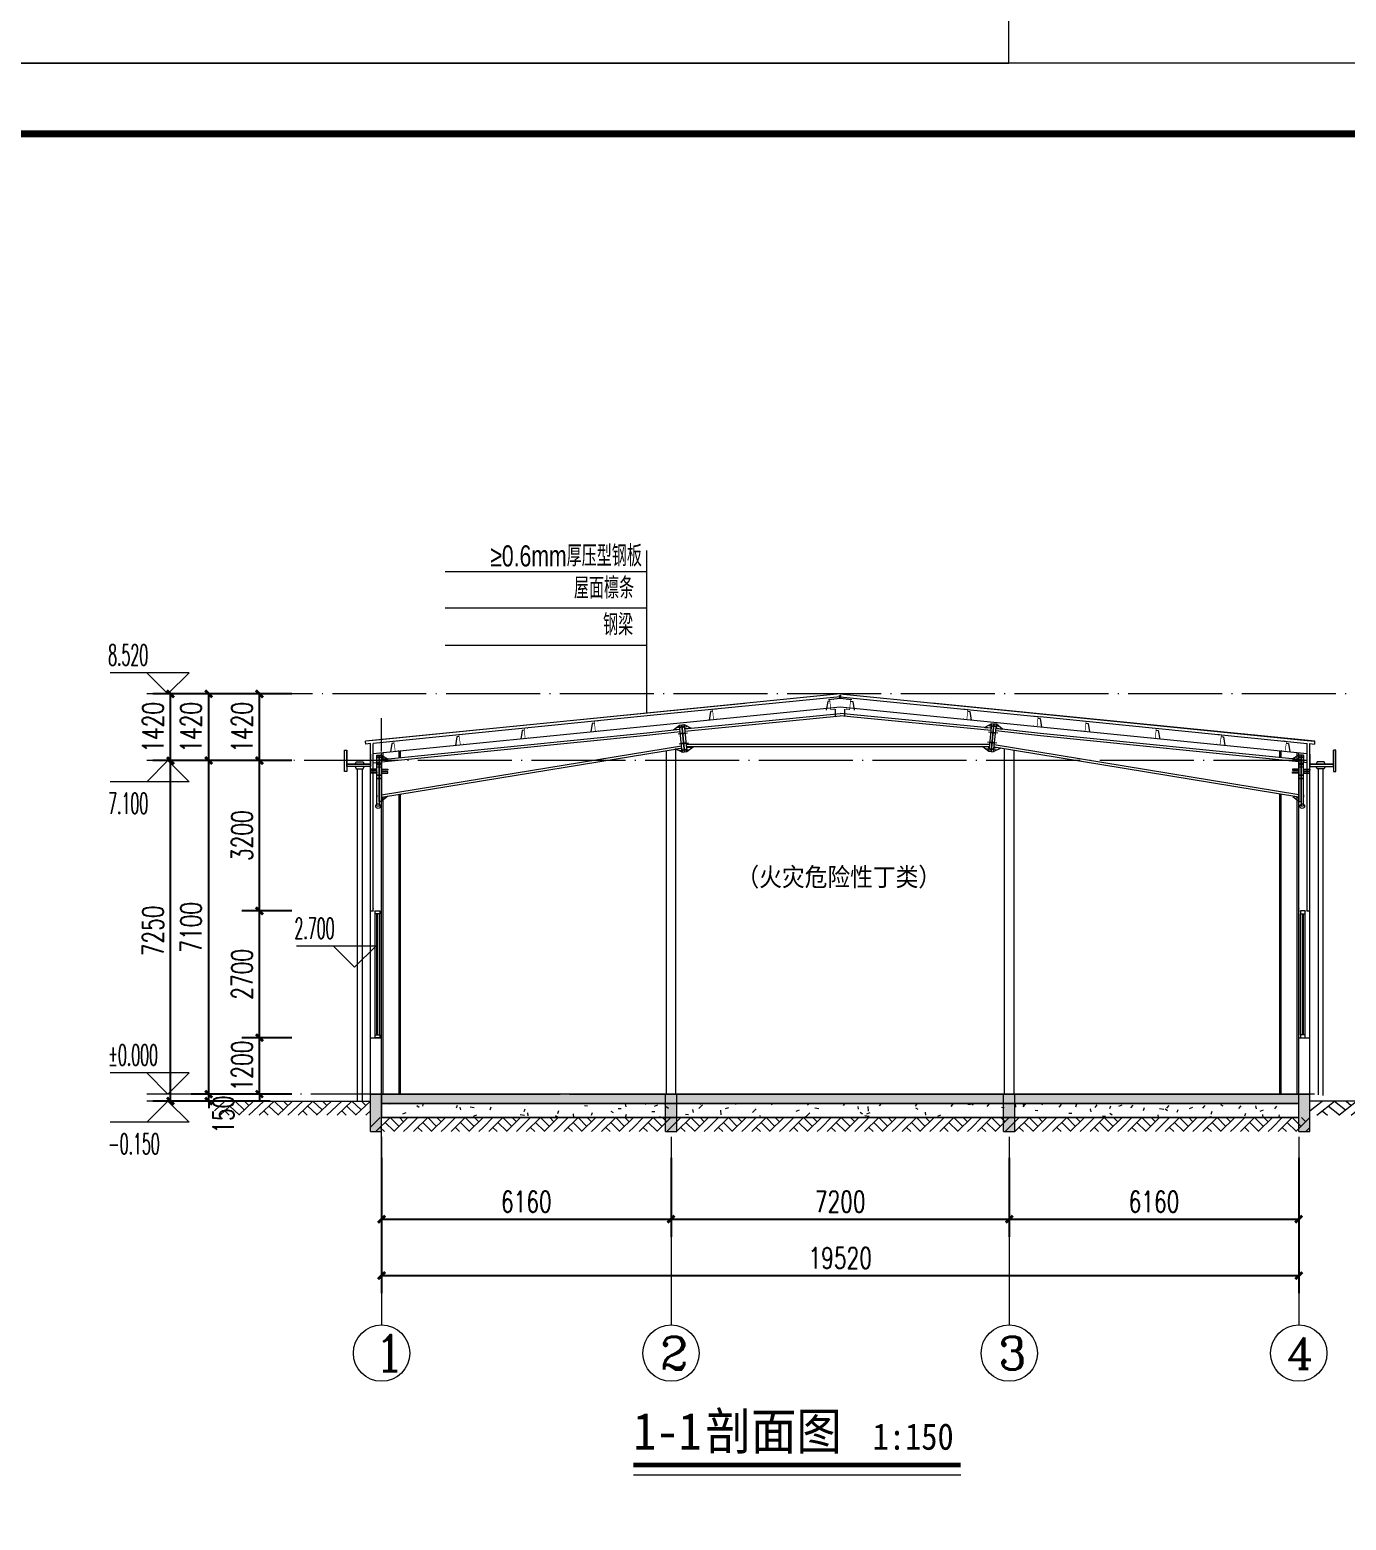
# Model space of a CAD drawing. Header units: inches. Extents: x -3733042 to -3643265, y 623859 to 997713.
# Drawn here: x -3690204 to -3662186, y 669694 to 701425 of the extents above; entities that cross this region are included whole.
import ezdxf

# ---------------------------------------------------------------- set-up
doc = ezdxf.new("R2010")
doc.units = ezdxf.units.IN
doc.header["$LTSCALE"] = 1000
doc.header["$MEASUREMENT"] = 0
doc.linetypes.add('DOTE', pattern=[2.42, 2, -0.2, 0.02, -0.2])
doc.layers.get('0').update_dxf_attribs({"lineweight": 18})
for name, color, linetype, lineweight in [('114', 2, 'Continuous', 18), ('14', 2, 'Continuous', 18), ('AXIS', 30, 'Continuous', 18), ('AXIS_TEXT', 7, 'Continuous', 18), ('DIM_ELEV', 3, 'Continuous', 18), ('DIM_SYMB', 3, 'Continuous', 18), ('DOTE', 14, 'DOTE', 18), ('PUB_DIM', 3, 'Continuous', 18), ('PUB_HATCH', 8, 'Continuous', 18), ('PUB_TEXT', 7, 'Continuous', 18), ('PUB_TITLE', 153, 'Continuous', 18), ('SURFACE', 255, 'Continuous', 18), ('WALL', 6, 'Continuous', 18), ('WINDOW', 4, 'Continuous', 18), ('地漏雨水管', 41, 'Continuous', 18), ('填充', 8, 'Continuous', 18), ('墙线__粗线', 7, 'Continuous', 18), ('柱子', 3, 'Continuous', 18)]:
    doc.layers.add(name, color=color, linetype=linetype, lineweight=lineweight)
doc.styles.add('_TCH_AXIS', font='complex.shx', dxfattribs={"bigfont": 'gbcbig.shx'})
doc.styles.add('_TCH_DIM', font='simplex.shx', dxfattribs={"width": 0.7, "bigfont": 'gbcbig.shx'})
doc.styles.add('_TCH_DIM_T3', font='simplex.shx', dxfattribs={"width": 0.705882, "bigfont": 'gbcbig.shx'})
doc.styles.add('COMPLEX', font='complex.shx')
doc.styles.add('HT', font='simhei.ttf', dxfattribs={"width": 0.9})
doc.styles.add('HZTXT', font='smsim.shx', dxfattribs={"width": 0.75, "bigfont": 'smfs.shx'})
doc.dimstyles.new('_TCH_ARCH&&150', dxfattribs={"dimtxt": 446.25, "dimasz": 150, "dimexe": 375, "dimexo": 450, "dimgap": 150, "dimtad": 1, "dimdec": 0, "dimzin": 0, "dimdsep": 46, "dimtxsty": '_TCH_DIM_T3', "dimblk": 'ARCHTICK', "dimcen": 0.09, "dimdle": 300, "dimclrt": 7, "dimazin": 2, "dimtfac": 1, "dimtdec": 0, "dimtix": 1, "dimtmove": 2, "dimatfit": 3, "dimfxl": 1, "dimtolj": 1, "dimarcsym": 0})

# ---------------------------------------------------------------- blocks, each defined once
blk = doc.blocks.new('_ArchTick_2')
at = {"color": 0, "linetype": 'ByBlock'}
blk.add_lwpolyline([(-0.5, -0.5, 0.4, 0.4, 0), (0.5, 0.5, 0.4, 0.4, 0)], format="xyseb", dxfattribs=at)
blk = doc.blocks.new('*X236')
at = {"layer": 'AXIS', "color": 0, "lineweight": -2, "transparency": 16777216}
for p, q in [((-3682716, 677408), (-3682716, 675726)), ((-3676556, 677408), (-3676556, 675726)), ((-3682716, 676101), (-3676556, 676101))]:
    blk.add_line(p, q, dxfattribs=at)
at = {"layer": 'AXIS', "color": 0, "lineweight": -2, "transparency": 16777216, "xscale": 150, "yscale": 150, "zscale": 150, "rotation": 180}
blk.add_blockref('_ArchTick_2', (-3682716, 676101), dxfattribs=at)
at = {"layer": 'AXIS', "color": 0, "lineweight": -2, "transparency": 16777216, "xscale": 150, "yscale": 150, "zscale": 150}
blk.add_blockref('_ArchTick_2', (-3676556, 676101), dxfattribs=at)
at = {"layer": 'AXIS', "color": 7, "transparency": 16777216, "insert": (-3679636, 676474), "char_height": 446.2, "width": 1530, "attachment_point": 5, "style": '_TCH_DIM_T3'}
blk.add_mtext('6160', dxfattribs=at)
blk = doc.blocks.new('_ARCHTICK')
at = {"color": 0, "linetype": 'ByBlock', "const_width": 0.4}
blk.add_lwpolyline([(-0.5, -0.5), (0.5, 0.5)], dxfattribs=at)
blk = doc.blocks.new('*X237')
at = {"layer": 'AXIS', "color": 0, "lineweight": -2, "transparency": 16777216}
for p, q in [((-3676556, 677408), (-3676556, 675726)), ((-3669356, 677408), (-3669356, 675726)), ((-3676556, 676101), (-3669356, 676101))]:
    blk.add_line(p, q, dxfattribs=at)
at = {"layer": 'AXIS', "color": 0, "lineweight": -2, "transparency": 16777216, "xscale": 150, "yscale": 150, "zscale": 150, "rotation": 180}
blk.add_blockref('_ArchTick_2', (-3676556, 676101), dxfattribs=at)
at = {"layer": 'AXIS', "color": 0, "lineweight": -2, "transparency": 16777216, "xscale": 150, "yscale": 150, "zscale": 150}
blk.add_blockref('_ArchTick_2', (-3669356, 676101), dxfattribs=at)
at = {"layer": 'AXIS', "color": 7, "transparency": 16777216, "insert": (-3672956, 676474), "char_height": 446.2, "width": 1665, "attachment_point": 5, "style": '_TCH_DIM_T3'}
blk.add_mtext('7200', dxfattribs=at)
blk = doc.blocks.new('*X238')
at = {"layer": 'AXIS', "color": 0, "lineweight": -2, "transparency": 16777216}
for p, q in [((-3669356, 677408), (-3669356, 675726)), ((-3663196, 677408), (-3663196, 675726)), ((-3669356, 676101), (-3663196, 676101))]:
    blk.add_line(p, q, dxfattribs=at)
at = {"layer": 'AXIS', "color": 0, "lineweight": -2, "transparency": 16777216, "xscale": 150, "yscale": 150, "zscale": 150, "rotation": 180}
blk.add_blockref('_ArchTick_2', (-3669356, 676101), dxfattribs=at)
at = {"layer": 'AXIS', "color": 0, "lineweight": -2, "transparency": 16777216, "xscale": 150, "yscale": 150, "zscale": 150}
blk.add_blockref('_ArchTick_2', (-3663196, 676101), dxfattribs=at)
at = {"layer": 'AXIS', "color": 7, "transparency": 16777216, "insert": (-3666276, 676474), "char_height": 446.2, "width": 1530, "attachment_point": 5, "style": '_TCH_DIM_T3'}
blk.add_mtext('6160', dxfattribs=at)
blk = doc.blocks.new('*X239')
at = {"layer": 'AXIS', "color": 0, "lineweight": -2, "transparency": 16777216}
for p, q in [((-3682716, 677408), (-3682716, 674526)), ((-3663196, 677408), (-3663196, 674526)), ((-3682716, 674901), (-3663196, 674901))]:
    blk.add_line(p, q, dxfattribs=at)
at = {"layer": 'AXIS', "color": 0, "lineweight": -2, "transparency": 16777216, "xscale": 150, "yscale": 150, "zscale": 150, "rotation": 180}
blk.add_blockref('_ArchTick_2', (-3682716, 674901), dxfattribs=at)
at = {"layer": 'AXIS', "color": 0, "lineweight": -2, "transparency": 16777216, "xscale": 150, "yscale": 150, "zscale": 150}
blk.add_blockref('_ArchTick_2', (-3663196, 674901), dxfattribs=at)
at = {"layer": 'AXIS', "color": 7, "transparency": 16777216, "insert": (-3672956, 675274), "char_height": 446.2, "width": 1935, "attachment_point": 5, "style": '_TCH_DIM_T3'}
blk.add_mtext('19520', dxfattribs=at)
blk = doc.blocks.new('*X240')
at = {"layer": 'PUB_DIM', "color": 0, "lineweight": -2, "transparency": 16777216}
for p, q in [((-3685317, 679966), (-3685317, 680116)), ((-3684626, 679966), (-3685692, 679966)), ((-3685317, 678766), (-3685317, 679966)), ((-3684626, 678766), (-3685692, 678766)), ((-3685317, 678766), (-3685317, 678616))]:
    blk.add_line(p, q, dxfattribs=at)
at = {"layer": 'PUB_DIM', "color": 0, "lineweight": -2, "transparency": 16777216, "xscale": 150, "yscale": 150, "zscale": 150}
for p, rotation in [((-3685317, 679966), 270), ((-3685317, 678766), 90)]:
    blk.add_blockref('_ArchTick_2', p, dxfattribs=dict(at, rotation=rotation))
at = {"layer": 'PUB_DIM', "color": 7, "transparency": 16777216, "insert": (-3685690, 679366), "char_height": 446.2, "width": 1530, "attachment_point": 5, "rotation": 90, "style": '_TCH_DIM_T3'}
blk.add_mtext('1200', dxfattribs=at)
blk = doc.blocks.new('*X241')
at = {"layer": 'PUB_DIM', "color": 0, "lineweight": -2, "transparency": 16777216}
for p, q in [((-3684626, 682666), (-3685692, 682666)), ((-3685317, 679966), (-3685317, 682666)), ((-3684626, 679966), (-3685692, 679966))]:
    blk.add_line(p, q, dxfattribs=at)
at = {"layer": 'PUB_DIM', "color": 0, "lineweight": -2, "transparency": 16777216, "xscale": 150, "yscale": 150, "zscale": 150}
for p, rotation in [((-3685317, 682666), 90), ((-3685317, 679966), 270)]:
    blk.add_blockref('_ArchTick_2', p, dxfattribs=dict(at, rotation=rotation))
at = {"layer": 'PUB_DIM', "color": 7, "transparency": 16777216, "insert": (-3685690, 681316), "char_height": 446.2, "width": 1665, "attachment_point": 5, "rotation": 90, "style": '_TCH_DIM_T3'}
blk.add_mtext('2700', dxfattribs=at)
blk = doc.blocks.new('*X242')
at = {"layer": 'PUB_DIM', "color": 0, "lineweight": -2, "transparency": 16777216}
for p, q in [((-3684626, 685866), (-3685692, 685866)), ((-3685317, 682666), (-3685317, 685866)), ((-3684626, 682666), (-3685692, 682666))]:
    blk.add_line(p, q, dxfattribs=at)
at = {"layer": 'PUB_DIM', "color": 0, "lineweight": -2, "transparency": 16777216, "xscale": 150, "yscale": 150, "zscale": 150}
for p, rotation in [((-3685317, 685866), 90), ((-3685317, 682666), 270)]:
    blk.add_blockref('_ArchTick_2', p, dxfattribs=dict(at, rotation=rotation))
at = {"layer": 'PUB_DIM', "color": 7, "transparency": 16777216, "insert": (-3685690, 684266), "char_height": 446.2, "width": 1620, "attachment_point": 5, "rotation": 90, "style": '_TCH_DIM_T3'}
blk.add_mtext('3200', dxfattribs=at)
blk = doc.blocks.new('*X243')
at = {"layer": 'PUB_DIM', "color": 0, "lineweight": -2, "transparency": 16777216}
for p, q in [((-3684626, 687286), (-3685692, 687286)), ((-3685317, 685866), (-3685317, 687286)), ((-3684626, 685866), (-3685692, 685866))]:
    blk.add_line(p, q, dxfattribs=at)
at = {"layer": 'PUB_DIM', "color": 0, "lineweight": -2, "transparency": 16777216, "xscale": 150, "yscale": 150, "zscale": 150}
for p, rotation in [((-3685317, 687286), 90), ((-3685317, 685866), 270)]:
    blk.add_blockref('_ArchTick_2', p, dxfattribs=dict(at, rotation=rotation))
at = {"layer": 'PUB_DIM', "color": 7, "transparency": 16777216, "insert": (-3685690, 686576), "char_height": 446.2, "width": 1530, "attachment_point": 5, "rotation": 90, "style": '_TCH_DIM_T3'}
blk.add_mtext('1420', dxfattribs=at)
blk = doc.blocks.new('*X244')
at = {"layer": 'PUB_DIM', "color": 0, "lineweight": -2, "transparency": 16777216}
for p, q in [((-3685089, 678766), (-3686772, 678766)), ((-3686397, 678766), (-3686397, 678916)), ((-3686397, 678616), (-3686397, 678766)), ((-3685089, 678616), (-3686772, 678616)), ((-3686397, 678616), (-3686397, 678466))]:
    blk.add_line(p, q, dxfattribs=at)
at = {"layer": 'PUB_DIM', "color": 0, "lineweight": -2, "transparency": 16777216, "xscale": 150, "yscale": 150, "zscale": 150}
for p, rotation in [((-3686397, 678766), 270), ((-3686397, 678616), 90)]:
    blk.add_blockref('_ArchTick_2', p, dxfattribs=dict(at, rotation=rotation))
at = {"layer": 'PUB_DIM', "color": 7, "transparency": 16777216, "insert": (-3686086, 678327), "char_height": 446.2, "width": 1035, "attachment_point": 5, "rotation": 90, "style": '_TCH_DIM_T3'}
blk.add_mtext('150', dxfattribs=at)
blk = doc.blocks.new('*X245')
at = {"layer": 'PUB_DIM', "color": 0, "lineweight": -2, "transparency": 16777216}
for p, q in [((-3685089, 685866), (-3686772, 685866)), ((-3686397, 678766), (-3686397, 685866)), ((-3685089, 678766), (-3686772, 678766))]:
    blk.add_line(p, q, dxfattribs=at)
at = {"layer": 'PUB_DIM', "color": 0, "lineweight": -2, "transparency": 16777216, "xscale": 150, "yscale": 150, "zscale": 150}
for p, rotation in [((-3686397, 685866), 90), ((-3686397, 678766), 270)]:
    blk.add_blockref('_ArchTick_2', p, dxfattribs=dict(at, rotation=rotation))
at = {"layer": 'PUB_DIM', "color": 7, "transparency": 16777216, "insert": (-3686770, 682316), "char_height": 446.2, "width": 1530, "attachment_point": 5, "rotation": 90, "style": '_TCH_DIM_T3'}
blk.add_mtext('7100', dxfattribs=at)
blk = doc.blocks.new('*X246')
at = {"layer": 'PUB_DIM', "color": 0, "lineweight": -2, "transparency": 16777216}
for p, q in [((-3685089, 687286), (-3686772, 687286)), ((-3686397, 685866), (-3686397, 687286)), ((-3685089, 685866), (-3686772, 685866))]:
    blk.add_line(p, q, dxfattribs=at)
at = {"layer": 'PUB_DIM', "color": 0, "lineweight": -2, "transparency": 16777216, "xscale": 150, "yscale": 150, "zscale": 150}
for p, rotation in [((-3686397, 687286), 90), ((-3686397, 685866), 270)]:
    blk.add_blockref('_ArchTick_2', p, dxfattribs=dict(at, rotation=rotation))
at = {"layer": 'PUB_DIM', "color": 7, "transparency": 16777216, "insert": (-3686770, 686576), "char_height": 446.2, "width": 1530, "attachment_point": 5, "rotation": 90, "style": '_TCH_DIM_T3'}
blk.add_mtext('1420', dxfattribs=at)
blk = doc.blocks.new('*X247')
at = {"layer": 'PUB_DIM', "color": 0, "lineweight": -2, "transparency": 16777216}
for p, q in [((-3685089, 687286), (-3687585, 687286)), ((-3687210, 685866), (-3687210, 687286)), ((-3685089, 685866), (-3687585, 685866))]:
    blk.add_line(p, q, dxfattribs=at)
at = {"layer": 'PUB_DIM', "color": 0, "lineweight": -2, "transparency": 16777216, "xscale": 150, "yscale": 150, "zscale": 150}
for p, rotation in [((-3687210, 687286), 90), ((-3687210, 685866), 270)]:
    blk.add_blockref('_ArchTick_2', p, dxfattribs=dict(at, rotation=rotation))
at = {"layer": 'PUB_DIM', "color": 7, "transparency": 16777216, "insert": (-3687583, 686576), "char_height": 446.2, "width": 1530, "attachment_point": 5, "rotation": 90, "style": '_TCH_DIM_T3'}
blk.add_mtext('1420', dxfattribs=at)
blk = doc.blocks.new('*X248')
at = {"layer": 'PUB_DIM', "color": 0, "lineweight": -2, "transparency": 16777216}
for p, q in [((-3685089, 685866), (-3687585, 685866)), ((-3687210, 678616), (-3687210, 685866)), ((-3685089, 678616), (-3687585, 678616))]:
    blk.add_line(p, q, dxfattribs=at)
at = {"layer": 'PUB_DIM', "color": 0, "lineweight": -2, "transparency": 16777216, "xscale": 150, "yscale": 150, "zscale": 150}
for p, rotation in [((-3687210, 685866), 90), ((-3687210, 678616), 270)]:
    blk.add_blockref('_ArchTick_2', p, dxfattribs=dict(at, rotation=rotation))
at = {"layer": 'PUB_DIM', "color": 7, "transparency": 16777216, "insert": (-3687583, 682241), "char_height": 446.2, "width": 1620, "attachment_point": 5, "rotation": 90, "style": '_TCH_DIM_T3'}
blk.add_mtext('7250', dxfattribs=at)
blk = doc.blocks.new('_AXISO')
blk.add_circle((0, 0), 0.5)
at = {"layer": 'AXIS_TEXT', "style": 'COMPLEX', "width": 1.04167}
blk.add_attdef('A', (-0.25, -0.28), '', height=0.56, dxfattribs=at)
blk = doc.blocks.new('$LinePat$素土夯实')
at = {"color": 0}
for p, q in [((0, -210), (210, 0)), ((120, -300), (420, 0)), ((420, 0), (608, -188)), ((495, -300), (795, 0)), ((615, 0), (705, -90)), ((210, -210), (300, -300)), ((315, -105), (502, -293)), ((705, -300), (795, -210))]:
    blk.add_line(p, q, dxfattribs=at)

msp = doc.modelspace()

# ---------------------------------------------------------------- hatches: boundary and pattern name
at = {"layer": 'PUB_HATCH'}
for points in [[(-3682715.6, 677967.4), (-3682715.6, 678766.4), (-3682955.6, 678766.4), (-3682955.6, 677967.4)], [(-3676435, 677967.4), (-3676435, 678766.4), (-3676675, 678766.4), (-3676675, 677967.4)], [(-3669236.2, 677967.4), (-3669236.2, 678766.4), (-3669476.2, 678766.4), (-3669476.2, 677967.4)], [(-3662956.9, 677967.4), (-3662956.9, 678766.4), (-3663196.9, 678766.4), (-3663196.9, 677967.4)]]:
    msp.add_hatch(color=256, dxfattribs=at).paths.add_polyline_path(points, flags=0)
h = msp.add_hatch(dxfattribs=at)
h.set_pattern_fill('SACNCR', color=256, scale=100, style=0)
h.paths.add_polyline_path([(-3663195.6, 678766.4), (-3682715.6, 678766.4), (-3682715.6, 678566.4), (-3663195.6, 678566.4)], flags=0)
h = msp.add_hatch(dxfattribs=at)
h.set_pattern_fill('砂石碎砖', color=256, style=0, pattern_type=0)
h.set_pattern_definition([(50, (0, 0), (-186.34971, 695.46659), [75, -825]), (355, (0, 0), (267.26018, 716.67073), [60, -660]), (100.4514, (59.8, -5.2), (-786.41672, 437.6628), [63.74019, -701.14211]), (46.1842, (0, 200), (-209.48093, 1059.48937), [112.5, -1237.5]), (96.6356, (88.9, 186.2), (-1133.32098, 733.54178), [95.6103, -1051.713]), (351.1842, (0, 200), (934.66195, 974.1186), [90, -990]), (21, (100, 150), (174.183765, 698.61292), [75, -825]), (326, (100, 150), (581.19988, 497.24404), [60, -660]), (71.4514, (149.74, 116.45), (-475.63243, 764.0509), [63.74019, -701.14211])])
h.paths.add_polyline_path([(-3663195.6, 678566.4), (-3682715.6, 678566.4), (-3682715.6, 678266.4), (-3663195.6, 678266.4)], flags=0)
at = {"layer": '填充'}
h = msp.add_hatch(dxfattribs=at)
h.set_pattern_fill('ANSI37', color=256, scale=5, style=0)
h.set_pattern_definition([(45, (0, 0), (-0.44194173824, 0.44194173824), []), (135, (0, 0), (-0.44194173824, -0.44194173824), [])])
h.paths.add_polyline_path([(-3672939.7, 687250.9), (-3672955.6, 687252.5), (-3672971.5, 687250.9), (-3672965.6, 687191.2), (-3672955.7, 687192.2), (-3672945.7, 687191.2)], flags=0)

# ---------------------------------------------------------------- linework, layer by layer
for p, q in [((-3673221.7, 687124.4), (-3673251.3, 686941.4)), ((-3673175.1, 687131), (-3673221.7, 687124.4)), ((-3672736.1, 687131), (-3672689.5, 687124.4)), ((-3672689.5, 687124.4), (-3672659.9, 686941.4)), ((-3678184.9, 686665), (-3678231.5, 686658.4)), ((-3675715.8, 686909.9), (-3675745.4, 686726.9)), ((-3675669.2, 686916.5), (-3675715.8, 686909.9)), ((-3670242, 686916.5), (-3670195.4, 686909.9)), ((-3670195.4, 686909.9), (-3670165.8, 686726.9)), ((-3668747.6, 686767.1), (-3668701, 686760.5)), ((-3668701, 686760.5), (-3668671.3, 686577.4)), ((-3667726.3, 686665), (-3667679.7, 686658.4)), ((-3681112, 686370.8), (-3681141.7, 686187.7)), ((-3681065.4, 686377.3), (-3681112, 686370.8)), ((-3679725.9, 686508.9), (-3679755.5, 686325.9)), ((-3679679.3, 686515.5), (-3679725.9, 686508.9)), ((-3678231.5, 686658.4), (-3678261.1, 686475.3)), ((-3667679.7, 686658.4), (-3667650.1, 686475.3)), ((-3666231.9, 686515.5), (-3666185.3, 686508.9)), ((-3666185.3, 686508.9), (-3666155.7, 686325.9)), ((-3664847.1, 686377.3), (-3664800.4, 686370.8)), ((-3664845.8, 686377.3), (-3664799.2, 686370.8)), ((-3664800.4, 686370.8), (-3664770.8, 686187.7)), ((-3664799.2, 686370.8), (-3664769.5, 686187.7)), ((-3682498.2, 686232.6), (-3682527.8, 686049.5)), ((-3682451.6, 686239.2), (-3682498.2, 686232.6)), ((-3663460.9, 686239.2), (-3663414.3, 686232.6)), ((-3663414.3, 686232.6), (-3663384.7, 686049.5))]:
    msp.add_line(p, q)
for points in [[(-3673102.2, 687157.7, 14, 14, 0), (-3673104.2, 687177.6, 14, 14, 0), (-3673178.8, 687170.2, 14, 14, 0), (-3673156.9, 686951.3, 14, 14, 0), (-3673082.3, 686958.7, 14, 14, 0), (-3673084.3, 686978.6, 14, 14, 0)], [(-3672809, 687157.7, 14, 14, 0), (-3672807, 687177.6, 14, 14, 0), (-3672732.4, 687170.2, 14, 14, 0), (-3672754.3, 686951.3, 14, 14, 0), (-3672828.9, 686958.7, 14, 14, 0), (-3672826.9, 686978.6, 14, 14, 0)], [(-3678112, 686691.7, 14, 14, 0), (-3678114, 686711.6, 14, 14, 0), (-3678188.6, 686704.1, 14, 14, 0), (-3678166.7, 686485.2, 14, 14, 0), (-3678092.1, 686492.7, 14, 14, 0), (-3678094.1, 686512.6, 14, 14, 0)], [(-3675596.3, 686943.2, 14, 14, 0), (-3675598.3, 686963.1, 14, 14, 0), (-3675672.9, 686955.7, 14, 14, 0), (-3675651, 686736.8, 14, 14, 0), (-3675576.4, 686744.2, 14, 14, 0), (-3675578.4, 686764.1, 14, 14, 0)], [(-3670314.9, 686943.2, 14, 14, 0), (-3670312.9, 686963.1, 14, 14, 0), (-3670238.3, 686955.7, 14, 14, 0), (-3670260.2, 686736.8, 14, 14, 0), (-3670334.8, 686744.2, 14, 14, 0), (-3670332.8, 686764.1, 14, 14, 0)], [(-3668820.5, 686793.8, 14, 14, 0), (-3668818.5, 686813.7, 14, 14, 0), (-3668743.9, 686806.2, 14, 14, 0), (-3668765.7, 686587.3, 14, 14, 0), (-3668840.4, 686594.8, 14, 14, 0), (-3668838.4, 686614.7, 14, 14, 0)], [(-3667799.2, 686691.7, 14, 14, 0), (-3667797.2, 686711.6, 14, 14, 0), (-3667722.6, 686704.1, 14, 14, 0), (-3667744.5, 686485.2, 14, 14, 0), (-3667819.1, 686492.7, 14, 14, 0), (-3667817.1, 686512.6, 14, 14, 0)], [(-3680994, 686406.9, 14, 14, 0), (-3680997, 686426.7, 14, 14, 0), (-3681071.2, 686415.6, 14, 14, 0), (-3681038.4, 686198, 14, 14, 0), (-3680964.3, 686209.2, 14, 14, 0), (-3680967.3, 686229, 14, 14, 0)], [(-3679606.4, 686542.2, 14, 14, 0), (-3679608.4, 686562.1, 14, 14, 0), (-3679683, 686554.7, 14, 14, 0), (-3679661.1, 686335.7, 14, 14, 0), (-3679586.5, 686343.2, 14, 14, 0), (-3679588.5, 686363.1, 14, 14, 0)], [(-3666304.8, 686542.2, 14, 14, 0), (-3666302.8, 686562.1, 14, 14, 0), (-3666228.2, 686554.7, 14, 14, 0), (-3666250.1, 686335.7, 14, 14, 0), (-3666324.7, 686343.2, 14, 14, 0), (-3666322.7, 686363.1, 14, 14, 0)], [(-3664918.4, 686406.9, 14, 14, 0), (-3664915.5, 686426.7, 14, 14, 0), (-3664841.3, 686415.6, 14, 14, 0), (-3664874, 686198, 14, 14, 0), (-3664948.2, 686209.2, 14, 14, 0), (-3664945.2, 686229, 14, 14, 0)], [(-3664917.2, 686406.9, 14, 14, 0), (-3664914.2, 686426.7, 14, 14, 0), (-3664840, 686415.6, 14, 14, 0), (-3664872.8, 686198, 14, 14, 0), (-3664946.9, 686209.2, 14, 14, 0), (-3664944, 686229, 14, 14, 0)], [(-3682380.2, 686268.8, 14, 14, 0), (-3682383.1, 686288.6, 14, 14, 0), (-3682457.3, 686277.4, 14, 14, 0), (-3682424.6, 686059.8, 14, 14, 0), (-3682350.4, 686071, 14, 14, 0), (-3682353.4, 686090.8, 14, 14, 0)], [(-3663532.3, 686268.8, 14, 14, 0), (-3663529.3, 686288.6, 14, 14, 0), (-3663455.2, 686277.4, 14, 14, 0), (-3663487.9, 686059.8, 14, 14, 0), (-3663562.1, 686071, 14, 14, 0), (-3663559.1, 686090.8, 14, 14, 0)], [(-3682875.6, 682716.4, 14, 14, 0), (-3682895.6, 682716.4, 14, 14, 0), (-3682895.6, 682666.4, 14, 14, 0), (-3682715.6, 682666.4, 14, 14, 0), (-3682715.6, 682716.4, 14, 14, 0), (-3682735.6, 682716.4, 14, 14, 0)], [(-3663036.9, 682716.4, 14, 14, 0), (-3663016.9, 682716.4, 14, 14, 0), (-3663016.9, 682666.4, 14, 14, 0), (-3663196.9, 682666.4, 14, 14, 0), (-3663196.9, 682716.4, 14, 14, 0), (-3663176.9, 682716.4, 14, 14, 0)]]:
    msp.add_lwpolyline(points, format="xyseb")
at = {"layer": '114'}
for p, q in [((-3676420.6, 686573.4), (-3676221.6, 686593.3)), ((-3676406.7, 686434.1), (-3676207.7, 686454)), ((-3669600.9, 686449.9), (-3669799.9, 686469.8)), ((-3669586.9, 686589.2), (-3669786, 686609.1)), ((-3676385.6, 686223.1), (-3676186.6, 686243)), ((-3676371.6, 686083.7), (-3676172.6, 686103.6)), ((-3669635.9, 686099.5), (-3669834.9, 686119.4)), ((-3669622, 686238.8), (-3669821, 686258.7))]:
    msp.add_line(p, q, dxfattribs=at)
at = {"layer": '114', "color": 1}
for points in [[(-3676370.9, 686578.4, 35, 35, 0), (-3676271.4, 686588.3, 35, 35, 0)], [(-3676356.9, 686439.1, 35, 35, 0), (-3676257.4, 686449, 35, 35, 0)], [(-3669650.6, 686454.9, 35, 35, 0), (-3669750.1, 686464.8, 35, 35, 0)], [(-3669636.7, 686594.2, 35, 35, 0), (-3669736.2, 686604.1, 35, 35, 0)], [(-3676335.8, 686228, 35, 35, 0), (-3676236.3, 686238, 35, 35, 0)], [(-3676321.9, 686088.7, 35, 35, 0), (-3676222.4, 686098.6, 35, 35, 0)], [(-3669685.7, 686104.5, 35, 35, 0), (-3669785.2, 686114.4, 35, 35, 0)], [(-3669671.7, 686243.8, 35, 35, 0), (-3669771.2, 686253.8, 35, 35, 0)], [(-3682815.6, 685939.9, 35, 35, 0), (-3682715.6, 685939.9, 35, 35, 0)], [(-3682815.6, 685799.8, 35, 35, 0), (-3682715.6, 685799.8, 35, 35, 0)], [(-3682815.6, 685783.9, 35, 35, 0), (-3682715.6, 685783.9, 35, 35, 0)], [(-3682815.6, 685729.8, 35, 35, 0), (-3682715.6, 685729.8, 35, 35, 0)], [(-3663096.9, 685939.9, 35, 35, 0), (-3663196.9, 685939.9, 35, 35, 0)], [(-3663096.9, 685799.8, 35, 35, 0), (-3663196.9, 685799.8, 35, 35, 0)], [(-3663096.9, 685783.9, 35, 35, 0), (-3663196.9, 685783.9, 35, 35, 0)], [(-3663096.9, 685729.8, 35, 35, 0), (-3663196.9, 685729.8, 35, 35, 0)], [(-3682815.6, 685556.6, 35, 35, 0), (-3682715.6, 685556.6, 35, 35, 0)], [(-3682815.6, 685486.6, 35, 35, 0), (-3682715.6, 685486.6, 35, 35, 0)], [(-3663096.9, 685556.6, 35, 35, 0), (-3663196.9, 685556.6, 35, 35, 0)], [(-3663096.9, 685486.6, 35, 35, 0), (-3663196.9, 685486.6, 35, 35, 0)]]:
    msp.add_lwpolyline(points, format="xyseb", dxfattribs=at)
at = {"layer": '14'}
for p, q in [((-3676505.7, 686519.7), (-3676375.3, 686623.2)), ((-3676386.3, 686531.6), (-3676505.7, 686519.7)), ((-3676368.4, 686553.5), (-3676386.3, 686531.6)), ((-3676375.3, 686623.2), (-3676325.6, 686628.1)), ((-3676375.3, 686623.2), (-3676368.4, 686553.5)), ((-3676317, 686039.7), (-3676375.3, 686623.2)), ((-3676325.6, 686628.1), (-3676275.8, 686633.1)), ((-3676267.2, 686044.7), (-3676325.6, 686628.1)), ((-3676325.6, 686628.1), (-3676267.2, 686044.7)), ((-3676275.8, 686633.1), (-3676127.6, 686557.5)), ((-3676268.9, 686563.4), (-3676275.8, 686633.1)), ((-3676275.8, 686633.1), (-3676217.5, 686049.6)), ((-3676247, 686545.5), (-3676268.9, 686563.4)), ((-3676127.6, 686557.5), (-3676247, 686545.5)), ((-3669731.7, 686648.9), (-3669880, 686573.3)), ((-3669880, 686573.3), (-3669760.6, 686561.3)), ((-3669731.7, 686648.9), (-3669790.1, 686065.4)), ((-3669760.6, 686561.3), (-3669738.7, 686579.2)), ((-3669740.3, 686060.5), (-3669682, 686643.9)), ((-3669682, 686643.9), (-3669740.3, 686060.5)), ((-3669738.7, 686579.2), (-3669731.7, 686648.9)), ((-3669682, 686643.9), (-3669731.7, 686648.9)), ((-3669690.6, 686055.5), (-3669632.2, 686638.9)), ((-3669632.2, 686638.9), (-3669682, 686643.9)), ((-3669632.2, 686638.9), (-3669639.2, 686569.3)), ((-3669639.2, 686569.3), (-3669621.3, 686547.4)), ((-3669501.9, 686535.5), (-3669632.2, 686638.9)), ((-3669621.3, 686547.4), (-3669501.9, 686535.5)), ((-3676465, 686113.6), (-3676346.2, 686130.6)), ((-3676317.4, 686043.9), (-3676465, 686113.6)), ((-3676346.2, 686130.6), (-3676324.4, 686113.6)), ((-3676324.4, 686113.6), (-3676317.4, 686043.9)), ((-3676267.2, 686044.7), (-3676317, 686039.7)), ((-3676217.5, 686049.6), (-3676267.2, 686044.7)), ((-3676224.8, 686123.1), (-3676206.9, 686144)), ((-3676217.9, 686053.5), (-3676224.8, 686123.1)), ((-3676087, 686150), (-3676217.9, 686053.5)), ((-3676206.9, 686144), (-3676087, 686150)), ((-3669800.7, 686159.8), (-3669920.6, 686165.8)), ((-3669920.6, 686165.8), (-3669789.7, 686069.3)), ((-3669782.7, 686138.9), (-3669800.7, 686159.8)), ((-3669790.1, 686065.4), (-3669740.3, 686060.5)), ((-3669789.7, 686069.3), (-3669782.7, 686138.9)), ((-3669740.3, 686060.5), (-3669690.6, 686055.5)), ((-3669690.1, 686059.7), (-3669542.6, 686129.4)), ((-3669683.2, 686129.3), (-3669690.1, 686059.7)), ((-3669661.4, 686146.4), (-3669683.2, 686129.3)), ((-3669542.6, 686129.4), (-3669661.4, 686146.4)), ((-3682815.6, 684897.3), (-3682815.6, 685984)), ((-3682815.6, 685984), (-3682765.6, 685984)), ((-3682815.6, 685974.9), (-3682815.6, 685909.9)), ((-3682815.6, 685889.9), (-3682815.6, 685839.8)), ((-3682765.6, 684997.3), (-3682765.6, 685984)), ((-3682765.6, 685984), (-3682765.6, 684897.3)), ((-3682765.6, 685984), (-3682715.6, 685984)), ((-3682715.6, 685984), (-3682715.6, 684997.3)), ((-3682715.6, 685914.9), (-3682715.6, 685979.9)), ((-3682715.6, 685979.9), (-3682590.8, 685901.1)), ((-3682695.6, 685895.9), (-3682715.6, 685914.9)), ((-3682590.8, 685901.1), (-3682695.6, 685895.9)), ((-3663196.9, 685979.9), (-3663321.7, 685901.1)), ((-3663321.7, 685901.1), (-3663216.9, 685895.9)), ((-3663216.9, 685895.9), (-3663196.9, 685914.9)), ((-3663196.9, 685984), (-3663196.9, 684997.3)), ((-3663146.9, 685984), (-3663196.9, 685984)), ((-3663196.9, 685914.9), (-3663196.9, 685979.9)), ((-3663146.9, 684997.3), (-3663146.9, 685984)), ((-3663146.9, 685984), (-3663146.9, 684897.3)), ((-3663096.9, 685984), (-3663146.9, 685984)), ((-3663096.9, 684897.3), (-3663096.9, 685984)), ((-3663096.9, 685974.9), (-3663096.9, 685909.9)), ((-3663096.9, 685889.9), (-3663096.9, 685839.8)), ((-3682815.6, 685684.8), (-3682950.6, 685684.8)), ((-3682950.6, 685684.8), (-3682950.6, 685659.8)), ((-3682950.6, 685659.8), (-3682815.6, 685659.8)), ((-3682950.6, 685626.6), (-3682815.6, 685626.6)), ((-3682815.6, 685601.6), (-3682950.6, 685601.6)), ((-3682815.6, 685659.8), (-3682815.6, 685684.8)), ((-3682815.6, 685659.8), (-3682815.6, 685684.8)), ((-3682815.6, 685626.6), (-3682815.6, 685601.6)), ((-3682715.6, 685659.8), (-3682715.6, 685684.8)), ((-3682715.6, 685684.8), (-3682580.6, 685684.8)), ((-3682580.6, 685659.8), (-3682715.6, 685659.8)), ((-3682715.6, 685626.6), (-3682715.6, 685601.6)), ((-3682580.6, 685626.6), (-3682715.6, 685626.6)), ((-3682715.6, 685601.6), (-3682580.6, 685601.6)), ((-3682580.6, 685684.8), (-3682580.6, 685659.8)), ((-3682580.6, 685601.6), (-3682580.6, 685626.6)), ((-3663331.9, 685684.8), (-3663331.9, 685659.8)), ((-3663196.9, 685684.8), (-3663331.9, 685684.8)), ((-3663331.9, 685659.8), (-3663196.9, 685659.8)), ((-3663331.9, 685626.6), (-3663196.9, 685626.6)), ((-3663331.9, 685601.6), (-3663331.9, 685626.6)), ((-3663196.9, 685601.6), (-3663331.9, 685601.6)), ((-3663196.9, 685659.8), (-3663196.9, 685684.8)), ((-3663196.9, 685626.6), (-3663196.9, 685601.6)), ((-3663096.9, 685659.8), (-3663096.9, 685684.8)), ((-3663096.9, 685684.8), (-3662961.9, 685684.8)), ((-3663096.9, 685659.8), (-3663096.9, 685684.8)), ((-3662961.9, 685659.8), (-3663096.9, 685659.8)), ((-3663096.9, 685626.6), (-3663096.9, 685601.6)), ((-3662961.9, 685626.6), (-3663096.9, 685626.6)), ((-3663096.9, 685601.6), (-3662961.9, 685601.6)), ((-3662961.9, 685684.8), (-3662961.9, 685659.8)), ((-3682815.6, 685137.4), (-3682815.6, 685087.4)), ((-3682591.1, 685098.8), (-3682715.6, 685002.3)), ((-3682715.6, 685067.3), (-3682695.7, 685089.1)), ((-3682695.7, 685089.1), (-3682591.1, 685098.8)), ((-3663216.8, 685089.1), (-3663321.3, 685098.8)), ((-3663321.3, 685098.8), (-3663196.9, 685002.3)), ((-3663196.9, 685067.3), (-3663216.8, 685089.1)), ((-3663096.9, 685137.4), (-3663096.9, 685087.4)), ((-3682715.6, 684997.3), (-3682765.6, 684997.3)), ((-3682715.6, 685002.3), (-3682715.6, 685067.3)), ((-3663196.9, 685002.3), (-3663196.9, 685067.3)), ((-3663196.9, 684997.3), (-3663146.9, 684997.3))]:
    msp.add_line(p, q, dxfattribs=at)
for points in [[(-3682765.6, 684897.3, 22.5, 22.5, 0), (-3682815.6, 684897.3, 22.5, 22.5, 0)], [(-3663146.9, 684897.3, 22.5, 22.5, 0), (-3663096.9, 684897.3, 22.5, 22.5, 0)]]:
    msp.add_lwpolyline(points, format="xyseb", dxfattribs=at)
at = {"layer": 'AXIS'}
for p, q in [((-3682716.2, 677858.4), (-3682716.2, 673850.7)), ((-3676556.2, 677858.4), (-3676556.2, 673850.7)), ((-3669356.2, 677858.4), (-3669356.2, 673850.7)), ((-3663196.2, 677858.4), (-3663196.2, 673850.7))]:
    msp.add_line(p, q, dxfattribs=at)
at = {"layer": 'DIM_ELEV'}
for p, q in [((-3686814.4, 687736.5), (-3688490.3, 687736.5)), ((-3687264.4, 687286.5), (-3687714.4, 687736.5)), ((-3687264.4, 687286.5), (-3686814.4, 687736.5)), ((-3686214.4, 687286.5), (-3687714.4, 687286.5)), ((-3687264.4, 685866.4), (-3687714.4, 685416.4)), ((-3686214.4, 685866.4), (-3687714.4, 685866.4)), ((-3687264.4, 685866.4), (-3686814.4, 685416.4)), ((-3686814.4, 685416.4), (-3688490.3, 685416.4)), ((-3682841, 681916.4), (-3684525.2, 681916.4)), ((-3683291, 681466.4), (-3683741, 681916.4)), ((-3683291, 681466.4), (-3682841, 681916.4)), ((-3686814.4, 679216.4), (-3688490.3, 679216.4)), ((-3687264.4, 678766.4), (-3687714.4, 679216.4)), ((-3687264.4, 678766.4), (-3686814.4, 679216.4)), ((-3686214.4, 678766.4), (-3687714.4, 678766.4)), ((-3687264.4, 678616.4), (-3687714.4, 678166.4)), ((-3686214.4, 678616.4), (-3687714.4, 678616.4)), ((-3687264.4, 678616.4), (-3686814.4, 678166.4)), ((-3686814.4, 678166.4), (-3688490.3, 678166.4))]:
    msp.add_line(p, q, dxfattribs=at)
at = {"layer": 'DIM_SYMB'}
msp.add_lwpolyline([(-3677356.2, 670868.3, 105, 105, 0), (-3670391.2, 670868.3, 105, 105, 0)], format="xyseb", dxfattribs=at)
msp.add_lwpolyline([(-3677356.2, 670658.3), (-3670391.2, 670658.3)], dxfattribs=at)
at = {"layer": 'DOTE'}
for p, q in [((-3659984.6, 687286.5), (-3687452.3, 687286.5)), ((-3659984.6, 687286.5), (-3687452.3, 687286.5)), ((-3682715, 676382.6), (-3682715, 686766.5)), ((-3663006.9, 685866.4), (-3687452.3, 685866.4)), ((-3662860.4, 678766.4), (-3687452.3, 678766.4))]:
    msp.add_line(p, q, dxfattribs=at)
at = {"layer": 'PUB_DIM'}
for p, q in [((-3677072.3, 686875.8), (-3677072.3, 690339.2)), ((-3677072.3, 689882.7), (-3681361.2, 689882.7)), ((-3677072.3, 689109.6), (-3681361.2, 689109.6)), ((-3677072.3, 688314.5), (-3681361.2, 688314.5))]:
    msp.add_line(p, q, dxfattribs=at)
at = {"layer": 'PUB_TITLE'}
for points in [[(-3732364.6, 700712.6), (-3669364.6, 700712.6), (-3669364.6, 789812.6), (-3732364.6, 789812.6)], [(-3643264.6, 637712.6), (-3643264.6, 700712.6), (-3732364.6, 700712.6), (-3732364.6, 637712.6)]]:
    msp.add_lwpolyline(points, close=True, dxfattribs=at)
msp.add_lwpolyline([(-3644764.6, 639212.6, 150, 150, 0), (-3644764.6, 699212.6, 150, 150, 0), (-3728614.6, 699212.6, 150, 150, 0), (-3728614.6, 639212.6, 150, 150, 0)], format="xyseb", close=True, dxfattribs=at)
msp.add_lwpolyline([(-3644764.6, 639212.6, 150, 150, 0), (-3644764.6, 699212.6, 150, 150, 0), (-3728614.6, 699212.6, 150, 150, 0), (-3728614.6, 639212.6, 150, 150, 0)], format="xyseb", close=True, dxfattribs=at)
at = {"layer": 'SURFACE'}
for p, q in [((-3673055.6, 686821.5), (-3673055.6, 686961.4)), ((-3672855.6, 686821.5), (-3672855.6, 686961.4)), ((-3682715.6, 683006.4), (-3682715.6, 686030.3)), ((-3682685.6, 685893.4), (-3682685.6, 686033.3)), ((-3682345.6, 685927.4), (-3682345.6, 686067.3)), ((-3682315.6, 685930.4), (-3682315.6, 686070.3)), ((-3676655, 678766.4), (-3676655, 686079.8)), ((-3676455, 678766.4), (-3676455, 686108.9)), ((-3669456.2, 678766.4), (-3669456.2, 686112.5)), ((-3669256.2, 678766.4), (-3669256.2, 686079.8)), ((-3663596.9, 685930.4), (-3663596.9, 686070.3)), ((-3663566.9, 685927.4), (-3663566.9, 686067.3)), ((-3663226.9, 685893.4), (-3663226.9, 686033.3)), ((-3663196.9, 683006.4), (-3663196.9, 686030.3)), ((-3682685.6, 683006.4), (-3682685.6, 685091.3)), ((-3682345.6, 683006.4), (-3682345.6, 685140)), ((-3682315.6, 683006.4), (-3682315.6, 685144.3)), ((-3663596.9, 683006.4), (-3663596.9, 685144.3)), ((-3663566.9, 683006.4), (-3663566.9, 685140)), ((-3663226.9, 683006.4), (-3663226.9, 685091.3)), ((-3682715.6, 678766.4), (-3682715.6, 683006.4)), ((-3682685.6, 678766.4), (-3682685.6, 683006.4)), ((-3682345.6, 678766.4), (-3682345.6, 683006.4)), ((-3682315.6, 678766.4), (-3682315.6, 683006.4)), ((-3663596.9, 678766.4), (-3663596.9, 683006.4)), ((-3663566.9, 678766.4), (-3663566.9, 683006.4)), ((-3663226.9, 678766.4), (-3663226.9, 683006.4)), ((-3663196.9, 678766.4), (-3663196.9, 683006.4))]:
    msp.add_line(p, q, dxfattribs=at)
for points in [[(-3674984.9, 687084.5), (-3683055.6, 686277.4)], [(-3668693.5, 686580.1), (-3672955.6, 687006.3), (-3677072.6, 686594.6)], [(-3673204.5, 687167.3), (-3672955.7, 687192.2), (-3672706.4, 687167.3)], [(-3662855.6, 686277.4), (-3670998.1, 687091.7)], [(-3677072.3, 686594.6), (-3682895.6, 686012.3)], [(-3663015.6, 686012.3), (-3668693.2, 686580.1)], [(-3682955.6, 679966.4), (-3682955.6, 682666.4)], [(-3662956.9, 679966.4), (-3662956.9, 682666.4)], [(-3686166.2, 678616.4), (-3682955.6, 678616.4)], [(-3659746.3, 678616.4), (-3662956.9, 678616.4)]]:
    msp.add_lwpolyline(points, dxfattribs=at)
at = {"layer": 'WALL'}
for p, q in [((-3672955.6, 687287.4), (-3677072.6, 686875.7)), ((-3672955.6, 687227.1), (-3677066.6, 686816)), ((-3672955.6, 687287.4), (-3668687.5, 686860.6)), ((-3672955.6, 687227.1), (-3668693.5, 686800.9)), ((-3677072.3, 686875.8), (-3682895.6, 686293.4)), ((-3677066.3, 686816.1), (-3682895.6, 686233.1)), ((-3668699.2, 686801.5), (-3663016.9, 686233.2)), ((-3668693.2, 686861.2), (-3663015.6, 686293.4)), ((-3682895.6, 686293.4), (-3683055.6, 686277.4)), ((-3683049.6, 686217.7), (-3683055.6, 686277.4)), ((-3682955.6, 686227.1), (-3683049.6, 686217.7)), ((-3682955.6, 682666.4), (-3682955.6, 686227.1)), ((-3682895.6, 682666.4), (-3682895.6, 686233.1)), ((-3663016.9, 686293.4), (-3662856.9, 686277.4)), ((-3663016.9, 682666.4), (-3663016.9, 686233.2)), ((-3662956.9, 682666.4), (-3662956.9, 686227.1)), ((-3662956.9, 686227.1), (-3662862.8, 686217.7)), ((-3662856.9, 686277.4), (-3662862.8, 686217.7)), ((-3682955.6, 682666.4), (-3682895.6, 682666.4)), ((-3663016.9, 682666.4), (-3662956.9, 682666.4)), ((-3682955.6, 678766.4), (-3682955.6, 679966.4)), ((-3682955.6, 679966.4), (-3682715.6, 679966.4)), ((-3682715.6, 678766.4), (-3682715.6, 679966.4)), ((-3663196.9, 678766.4), (-3663196.9, 679966.4)), ((-3663196.9, 679966.4), (-3662956.9, 679966.4)), ((-3662956.9, 678766.4), (-3662956.9, 679966.4)), ((-3682955.6, 677967.4), (-3682955.6, 678766.4)), ((-3682955.6, 678766.4), (-3682715.6, 678766.4)), ((-3682715.6, 678766.4), (-3678915.6, 678766.4)), ((-3682715.6, 677967.4), (-3682715.6, 678766.4)), ((-3678715.6, 678766.4), (-3663195.6, 678766.4)), ((-3676675, 677967.4), (-3676675, 678766.4)), ((-3676675, 678766.4), (-3676435, 678766.4)), ((-3676435, 677967.4), (-3676435, 678766.4)), ((-3669476.2, 677967.4), (-3669476.2, 678766.4)), ((-3669476.2, 678766.4), (-3669236.2, 678766.4)), ((-3669236.2, 677967.4), (-3669236.2, 678766.4)), ((-3663196.9, 677967.4), (-3663196.9, 678766.4)), ((-3663196.9, 678766.4), (-3662956.9, 678766.4)), ((-3662956.9, 677967.4), (-3662956.9, 678766.4)), ((-3682955.6, 677967.4), (-3682715.6, 677967.4)), ((-3676675, 677967.4), (-3676435, 677967.4)), ((-3669476.2, 677967.4), (-3669236.2, 677967.4)), ((-3663196.9, 677967.4), (-3662956.9, 677967.4))]:
    msp.add_line(p, q, dxfattribs=at)
for points in [[(-3683455.6, 686087.4), (-3683455.6, 685637.4), (-3683505.6, 685637.4), (-3683505.6, 686087.4)], [(-3662456.9, 686087.4), (-3662456.9, 685637.4), (-3662406.9, 685637.4), (-3662406.9, 686087.4)], [(-3683455.6, 685787.4), (-3682955.6, 685787.4), (-3682955.6, 685737.4), (-3683455.6, 685737.4)], [(-3662456.9, 685787.4), (-3662956.9, 685787.4), (-3662956.9, 685737.4), (-3662456.9, 685737.4)], [(-3663195.6, 678766.4), (-3682715.6, 678766.4), (-3682715.6, 678566.4), (-3663195.6, 678566.4)], [(-3663195.6, 678566.4), (-3682715.6, 678566.4), (-3682715.6, 678266.4), (-3663195.6, 678266.4)]]:
    msp.add_lwpolyline(points, close=True, dxfattribs=at)
for points in [[(-3682955.6, 686006.3), (-3682955.6, 685787.4), (-3683455.6, 685787.4), (-3683455.6, 686087.4)], [(-3662956.9, 686006.3), (-3662956.9, 685787.4), (-3662456.9, 685787.4), (-3662456.9, 686087.4)], [(-3663195.6, 678566.4), (-3682715.6, 678566.4)], [(-3663195.6, 678266.4), (-3682715.6, 678266.4)]]:
    msp.add_lwpolyline(points, dxfattribs=at)
at = {"layer": 'WINDOW'}
for p, q in [((-3682855.6, 680026.4), (-3682855.6, 682606.4)), ((-3682815.6, 680026.4), (-3682815.6, 682606.4)), ((-3682795.6, 680026.4), (-3682795.6, 682606.4)), ((-3682755.6, 680026.4), (-3682755.6, 682606.4)), ((-3663156.9, 680026.4), (-3663156.9, 682606.4)), ((-3663116.9, 680026.4), (-3663116.9, 682606.4)), ((-3663096.9, 680026.4), (-3663096.9, 682606.4)), ((-3663056.9, 680026.4), (-3663056.9, 682606.4))]:
    msp.add_line(p, q, dxfattribs=at)
for points in [[(-3682855.6, 682606.4), (-3682855.6, 682666.4), (-3682755.6, 682666.4), (-3682755.6, 682606.4)], [(-3663056.9, 682606.4), (-3663056.9, 682666.4), (-3663156.9, 682666.4), (-3663156.9, 682606.4)], [(-3682855.6, 679966.4), (-3682855.6, 680026.4), (-3682755.6, 680026.4), (-3682755.6, 679966.4)], [(-3663056.9, 679966.4), (-3663056.9, 680026.4), (-3663156.9, 680026.4), (-3663156.9, 679966.4)]]:
    msp.add_lwpolyline(points, close=True, dxfattribs=at)
at = {"layer": '地漏雨水管'}
for p, q in [((-3683280, 685737.4), (-3683258, 685687.4)), ((-3683108, 685687.4), (-3683088.3, 685737.4)), ((-3662804.5, 685687.4), (-3662824.2, 685737.4)), ((-3662632.5, 685737.4), (-3662654.5, 685687.4)), ((-3683258, 685687.4), (-3683108, 685687.4)), ((-3683233, 685687.4), (-3683233, 681201.5)), ((-3683133, 685687.4), (-3683133, 681201.5)), ((-3662654.5, 685687.4), (-3662804.5, 685687.4)), ((-3662779.5, 685687.4), (-3662779.5, 681466.4)), ((-3662679.5, 685687.4), (-3662679.5, 681466.4)), ((-3662779.5, 681544.9), (-3662779.5, 678748.7)), ((-3662679.5, 681544.9), (-3662679.5, 678738.7)), ((-3683233, 681266.4), (-3683233, 678616.4)), ((-3683133, 681266.4), (-3683133, 678616.4))]:
    msp.add_line(p, q, dxfattribs=at)
for points in [[(-3683280, 685787.4), (-3683258, 685837.6), (-3683108, 685837.6), (-3683086, 685787.4)], [(-3662632.5, 685787.4), (-3662654.5, 685837.6), (-3662804.5, 685837.6), (-3662826.5, 685787.4)]]:
    msp.add_lwpolyline(points, dxfattribs=at)
at = {"layer": '填充'}
for points in [[(-3682955.7, 685866.4), (-3682955.6, 685866.4)], [(-3682955.7, 685816.2), (-3682955.6, 685816.2)], [(-3682895.6, 685866.4), (-3682715.6, 685890.4)], [(-3682895.6, 685816.2), (-3682715.6, 685840.2)], [(-3663016.9, 685866.4), (-3663196.9, 685890.4)], [(-3663016.9, 685816.2), (-3663196.9, 685840.2)], [(-3662956.8, 685866.4), (-3662956.9, 685866.4)], [(-3662956.8, 685816.2), (-3662956.9, 685816.2)]]:
    msp.add_lwpolyline(points, dxfattribs=at)
at = {"layer": '墙线__粗线'}
for centre in [(-3682790.6, 684897.3), (-3663121.9, 684897.3)]:
    msp.add_circle(centre, 50, dxfattribs=at)
at = {"layer": '柱子'}
for p, q in [((-3676266.9, 686543.6), (-3672955.6, 686866.4)), ((-3676261.9, 686493.8), (-3672955.6, 686816.2)), ((-3669740.7, 686559.3), (-3672955.6, 686866.4)), ((-3669745.7, 686509.6), (-3672955.6, 686816.2)), ((-3682715.6, 685890.4), (-3677072.3, 686454.8)), ((-3682715.6, 685840.2), (-3677072.3, 686404.5)), ((-3677072.6, 686454.7), (-3676366.4, 686533.6)), ((-3677072.6, 686404.5), (-3676361.4, 686483.8)), ((-3668693.5, 686390), (-3669646.2, 686499.6)), ((-3668693.5, 686440.2), (-3669641.2, 686549.4)), ((-3663195.6, 685890.4), (-3668693.2, 686440.2)), ((-3663195.6, 685840.2), (-3668693.2, 686389.9)), ((-3682715.6, 685137.5), (-3676331.4, 686183.3)), ((-3682715.6, 685087), (-3676331.4, 686132.8)), ((-3669775.8, 686208.6), (-3676233.4, 686208.6)), ((-3669775.8, 686158.6), (-3676233.4, 686158.6)), ((-3663195.6, 685137.5), (-3669676.2, 686199)), ((-3663195.6, 685087), (-3669676.2, 686148.6))]:
    msp.add_line(p, q, dxfattribs=at)
for points in [[(-3682815.6, 684897.3, 22.5, 22.5, 0), (-3682765.6, 684897.3, 22.5, 22.5, 0)], [(-3663096.9, 684897.3, 22.5, 22.5, 0), (-3663146.9, 684897.3, 22.5, 22.5, 0)]]:
    msp.add_lwpolyline(points, format="xyseb", dxfattribs=at)

# ---------------------------------------------------------------- block references
at = {"layer": 'AXIS'}
ref = msp.add_blockref('_AXISO', (-3682716.2, 673250.7), dxfattribs=dict(at, xscale=1200, yscale=1200, zscale=1200))
ref.add_attrib('A', '1', (-3682881.7, 672864.7), dxfattribs={"layer": 'AXIS_TEXT', "height": 772.1, "style": '_TCH_AXIS'})
ref = msp.add_blockref('_AXISO', (-3676556.2, 673250.7), dxfattribs=dict(at, xscale=1200, yscale=1200, zscale=1200))
ref.add_attrib('A', '2', (-3676789.2, 672901.3), dxfattribs={"layer": 'AXIS_TEXT', "height": 698.9, "style": '_TCH_AXIS'})
ref = msp.add_blockref('_AXISO', (-3669356.2, 673250.7), dxfattribs=dict(at, xscale=1200, yscale=1200, zscale=1200))
ref.add_attrib('A', '3', (-3669589.2, 672901.3), dxfattribs={"layer": 'AXIS_TEXT', "height": 698.9, "style": '_TCH_AXIS'})
ref = msp.add_blockref('_AXISO', (-3663196.2, 673250.7), dxfattribs=dict(at, xscale=1200, yscale=1200, zscale=1200))
ref.add_attrib('A', '4', (-3663450.8, 672916.6), dxfattribs={"layer": 'AXIS_TEXT', "height": 668.2, "style": '_TCH_AXIS'})
at = {"layer": 'PUB_HATCH', "xscale": 1.0437077424257, "rotation": 359.9999999999236}
for p in [(-3686274.6, 678616.4), (-3685444.8, 678616.4), (-3684615.1, 678616.4), (-3683785.4, 678616.4)]:
    msp.add_blockref('$LinePat$素土夯实', p, dxfattribs=at)
at = {"layer": 'PUB_HATCH'}
for p, xscale in [((-3662956.9, 678616.4), 1.247410971765718), ((-3682956.9, 678266.4), 1.006289308123557), ((-3682156.9, 678266.4), 1.006289308123557), ((-3681356.9, 678266.4), 1.006289308123557), ((-3680556.9, 678266.4), 1.006289308123557), ((-3679756.9, 678266.4), 1.006289308123557), ((-3678956.9, 678266.4), 1.006289308123557), ((-3678156.9, 678266.4), 1.006289308123557), ((-3677356.9, 678266.4), 1.006289308123557), ((-3676556.9, 678266.4), 1.006289308123557), ((-3675756.9, 678266.4), 1.006289308123557), ((-3674956.9, 678266.4), 1.006289308123557), ((-3674156.9, 678266.4), 1.006289308123557), ((-3673356.9, 678266.4), 1.006289308123557), ((-3672556.9, 678266.4), 1.006289308123557), ((-3671756.9, 678266.4), 1.006289308123557), ((-3670956.9, 678266.4), 1.006289308123557), ((-3670156.9, 678266.4), 1.006289308123557), ((-3669356.9, 678266.4), 1.006289308123557), ((-3668556.9, 678266.4), 1.006289308123557), ((-3667756.9, 678266.4), 1.006289308123557), ((-3666956.9, 678266.4), 1.006289308123557), ((-3666156.9, 678266.4), 1.006289308123557), ((-3665356.9, 678266.4), 1.006289308123557), ((-3664556.9, 678266.4), 1.006289308123557), ((-3663756.9, 678266.4), 1.006289308123557)]:
    msp.add_blockref('$LinePat$素土夯实', p, dxfattribs=dict(at, xscale=xscale))

# ---------------------------------------------------------------- texts
at = {"layer": 'PUB_TEXT'}
for s, height, style, width, p in [('≥0.6mm厚压型钢板', 450, 'HZTXT', 0.75, (-3680404.6, 689999.2)), ('屋面檩条', 450, 'HZTXT', 0.75, (-3678623.7, 689315.7)), ('钢梁', 450, 'HZTXT', 0.75, (-3678002.7, 688533)), ('8.520', 446.25, '_TCH_DIM', 0.494118, (-3688535.3, 687894)), ('7.100', 446.25, '_TCH_DIM', 0.494118, (-3688535.3, 684733.9)), ('（火灾危险性丁类）', 394.3, 'HT', 0.9, (-3675163.9, 683192.3)), ('2.700', 446.25, '_TCH_DIM', 0.494118, (-3684570.2, 682073.9)), ('%%P0.000', 446.25, '_TCH_DIM', 0.494118, (-3688535.3, 679373.9)), ('-0.150', 446.25, '_TCH_DIM', 0.494118, (-3688535.3, 677483.9)), ('剖面图', 788.61, 'HT', 0.9, (-3675825, 671193.5)), ('1-1', 788.61, 'HT', 0.9, (-3677356.2, 671193.5)), ('1:150', 563.29, 'HT', 0.9, (-3672264.3, 671193.5))]:
    msp.add_text(s, height=height, dxfattribs=dict(at, style=style, width=width)).set_placement(p)

# ---------------------------------------------------------------- dimensions: what is measured, and where the dimension line sits
at = {"layer": 'AXIS'}
for base, p1, p2, picture, middle in [((-3676556.2, 676100.7), (-3682716.2, 677858.4), (-3676556.2, 677858.4), '*X236', (-3679636.2, 676473.9)), ((-3663196.2, 674900.7), (-3682716.2, 677858.4), (-3663196.2, 677858.4), '*X239', (-3672956.2, 675273.9)), ((-3669356.2, 676100.7), (-3676556.2, 677858.4), (-3669356.2, 677858.4), '*X237', (-3672956.2, 676473.9)), ((-3663196.2, 676100.7), (-3669356.2, 677858.4), (-3663196.2, 677858.4), '*X238', (-3666276.2, 676473.9))]:
    dim = msp.add_linear_dim(base=base, p1=p1, p2=p2, dimstyle='_TCH_ARCH&&150', override={"dimsah": 1, "dimtzin": 0}, dxfattribs=at)
    dim.commit()
    dim.dimension.update_dxf_attribs({"geometry": picture, "text_midpoint": middle})
at = {"layer": 'PUB_DIM'}
for base, p1, p2, picture, middle in [((-3687210.1, 687286.5), (-3684639.5, 685866.4), (-3684639.5, 687286.5), '*X247', (-3687583.3, 686576.4)), ((-3686396.9, 687286.5), (-3684639.5, 685866.4), (-3684639.5, 687286.5), '*X246', (-3686770, 686576.4)), ((-3685317, 687286.5), (-3684176.1, 685866.4), (-3684176.1, 687286.5), '*X243', (-3685690.1, 686576.4)), ((-3687210.1, 685866.4), (-3684639.5, 678616.4), (-3684639.5, 685866.4), '*X248', (-3687583.3, 682241.4)), ((-3686396.9, 685866.4), (-3684639.5, 678766.4), (-3684639.5, 685866.4), '*X245', (-3686770, 682316.4)), ((-3685317, 685866.4), (-3684176.1, 682666.4), (-3684176.1, 685866.4), '*X242', (-3685690.1, 684266.4)), ((-3685317, 682666.4), (-3684176.1, 679966.4), (-3684176.1, 682666.4), '*X241', (-3685690.1, 681316.4)), ((-3685317, 679966.4), (-3684176.1, 678766.4), (-3684176.1, 679966.4), '*X240', (-3685690.1, 679366.4))]:
    dim = msp.add_linear_dim(base=base, p1=p1, p2=p2, angle=90, dimstyle='_TCH_ARCH&&150', override={"dimsah": 1, "dimtzin": 0}, dxfattribs=at)
    dim.commit()
    dim.dimension.update_dxf_attribs({"geometry": picture, "text_midpoint": middle})
dim = msp.add_linear_dim(base=(-3686396.9, 678766.4), p1=(-3684639.5, 678616.4), p2=(-3684639.5, 678766.4), angle=90, dimstyle='_TCH_ARCH&&150', override={"dimsah": 1, "dimtzin": 0}, dxfattribs=at)
dim.commit()
dim.dimension.update_dxf_attribs({"geometry": '*X244', "text_midpoint": (-3686086.1, 678327.4), "dimtype": 160})

doc.saveas('drawing.dxf')
